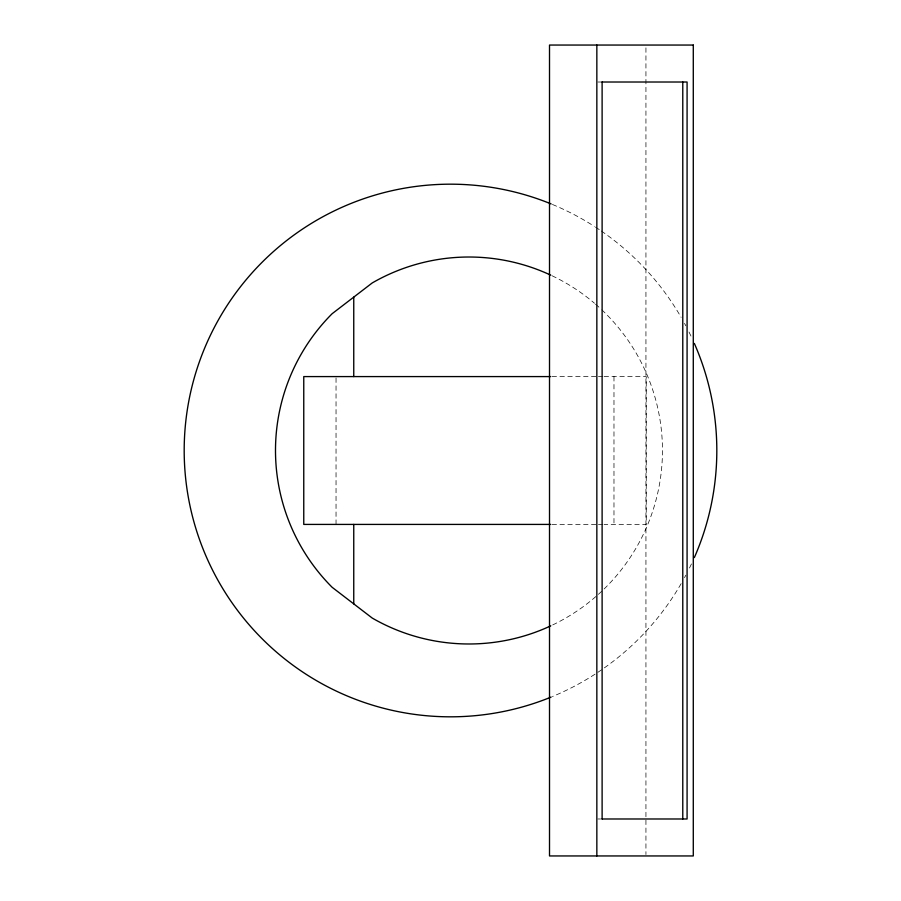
<?xml version="1.0" encoding="UTF-8"?>
<svg xmlns="http://www.w3.org/2000/svg" width="901" height="901" viewBox="0 0 901 901"><rect width="100%" height="100%" fill="white"/><g stroke="black" fill="none" stroke-linecap="round" stroke-linejoin="round"><path stroke-width="0.68" stroke-dasharray="4.5 3.38" d="M597.813 82.014L602.116 82.014M552.031 376.584L597.126 376.584M598.444 376.584L602.746 376.584M604.064 376.584L646.254 376.584L646.254 524.416L604.064 524.416M552.031 524.416L597.126 524.416M598.444 524.416L602.746 524.416M597.813 818.986L600.607 818.986M645.938 47.866L645.938 854.542M613.975 376.584L613.975 524.416M336.039 377.981L336.039 524.416M691.439 563.947A266.313 266.313 0 0 1 689.006 568.981M685.83 575.176A266.313 266.313 0 0 1 684.512 577.62M681.133 583.657A266.313 266.313 0 0 1 552.414 696.541M552.414 204.459A266.313 266.313 0 0 1 594.311 226.354M595.482 227.108A266.313 266.313 0 0 1 600.134 230.194M601.282 230.983A266.313 266.313 0 0 1 681.133 317.343M684.512 323.38A266.313 266.313 0 0 1 685.83 325.824M689.006 332.019A266.313 266.313 0 0 1 691.439 337.053M601.789 309.798A193.49 193.49 0 0 1 552.065 625.238M552.065 275.762A193.49 193.49 0 0 1 594.457 303.22M595.527 304.144A193.49 193.49 0 0 1 600.764 308.84"/><path stroke-width="1.35" d="M601.992 82.014L687.08 82.014L687.08 818.986L601.992 818.986M550.635 376.584L303.761 376.584L303.761 524.416L550.635 524.416M682.778 82.014L682.778 818.986M602.116 82.014L602.116 818.986M596.845 45.05L596.845 855.95M353.755 297.116L353.755 376.584M353.755 524.416L353.755 603.884M694.344 343.427A266.313 266.313 0 0 1 694.344 557.573M551.119 697.081A266.313 266.313 0 0 1 184.187 450.5A266.313 266.313 0 0 1 551.119 203.919M550.793 625.835A193.49 193.49 0 0 1 372.237 618.063L332.165 587.317A193.49 193.49 0 0 1 332.165 313.683L372.237 282.937A193.49 193.49 0 0 1 550.793 275.165M693.286 45.05L549.509 45.05L549.509 855.95L693.286 855.95L693.286 45.05"/></g></svg>
